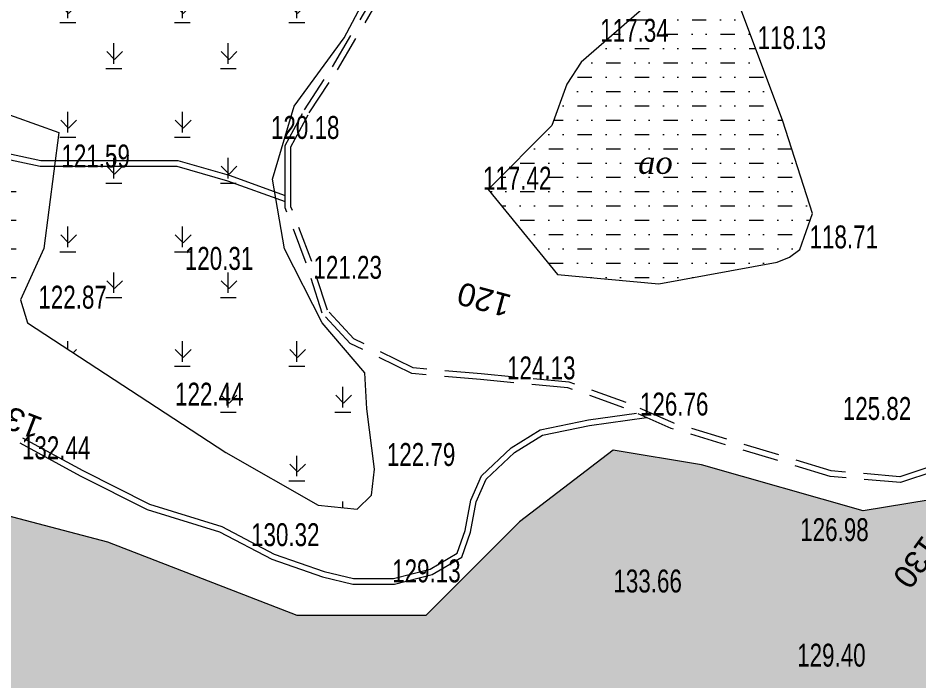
# Model space of a CAD drawing. Header units: metres. Extents: x 431006 to 434411, y 2469261 to 2473208.
# Drawn here: x 432277.3 to 432434.6, y 2471057.1 to 2471172.8 of the extents above; entities that cross this region are included whole.
import ezdxf
from ezdxf.enums import TextEntityAlignment as Align

# ---------------------------------------------------------------- set-up
doc = ezdxf.new("R2010")
doc.units = ezdxf.units.M
doc.header["$MEASUREMENT"] = 0
doc.linetypes.add('ACAD_ISO02W100', pattern=[15, 12, -3])
doc.linetypes.add('HIDDEN', pattern=[9.525, 6.35, -3.175])
for name, color, linetype, lineweight in [('CAO DO', 8, 'Continuous', 18), ('duong be tong-ks', 8, 'Continuous', 18), ('duong mon-ks', 8, 'HIDDEN', 18), ('ghi chu-ks', 8, 'Continuous', 18), ('mat nuoc-ks', 8, 'DUONG_MEP_NUOC', 18), ('MH_DongMuc', 8, 'Continuous', 18), ('ranh gioi thuc vat-ks', 8, 'RAO_T_VAT', 18), ('thuc vat-ks', 8, 'Continuous', 18)]:
    doc.layers.add(name, color=color, linetype=linetype, lineweight=lineweight)
doc.styles.add('AO', font='')
doc.styles.get("Standard").update_dxf_attribs({"font": 'arial.ttf'})
doc.styles.get('AO').set_extended_font_data('.VnTime', italic=True)
doc.linetypes.add('DUONG_MEP_NUOC', pattern='A,0.2,[130,ltypeshp.shx,S=0.15,R=0,X=0,Y=0.15],0.05,[130,ltypeshp.shx,S=0.15,R=0,X=0,Y=0.15],1', length=1.25)
doc.linetypes.add('RAO_T_VAT', pattern='A,0,[133,ltypeshp.shx,S=0.34,R=0,X=-0.17,Y=0],-2,[133,ltypeshp.shx,S=0.08,R=0,X=0,Y=0],-1.5,[133,ltypeshp.shx,S=0.08,R=0,X=0,Y=0],-1.5,[133,ltypeshp.shx,S=0.08,R=0,X=0,Y=0],-2', length=7)

msp = doc.modelspace()

# ---------------------------------------------------------------- hatches: boundary and pattern name
at = {"layer": 'mat nuoc-ks', "linetype": 'ACAD_ISO02W100'}
h = msp.add_hatch(dxfattribs=at)
h.set_pattern_fill('MUDST', color=9, scale=10, style=0)
h.paths.add_polyline_path([(432210.27, 2471195.26), (432208.66, 2471186.76), (432215.46, 2471185.63), (432224.95, 2471182.63), (432231.45, 2471178.78), (432234.93, 2471176.65), (432238.97, 2471181.61), (432241.47, 2471185.74), (432240.68, 2471188.99), (432229.69, 2471195.34), (432221.8, 2471198.82), (432214.56, 2471198.82)])
h.paths.add_polyline_path([(432248.51, 2471128.66), (432244.82, 2471142.33), (432243.14, 2471144.61), (432235.43, 2471142.94), (432227.98, 2471139.38), (432226.1, 2471134.56), (432229.86, 2471126.25), (432233.95, 2471124.24), (432241.33, 2471124.24)])
h.paths.add_polyline_path([(432256.82, 2471131.81), (432268.16, 2471126.98), (432272.79, 2471125.58), (432276.94, 2471127.25), (432276.94, 2471144.55), (432265.21, 2471148.1), (432252.46, 2471152.19), (432251.46, 2471151.18), (432251.46, 2471146.29), (432256.08, 2471134.29)])
h.paths.add_polyline_path([(432332.18, 2471250.47), (432324.43, 2471266.56), (432318.08, 2471277.35), (432314.42, 2471278.65), (432297.53, 2471277.09), (432287, 2471273.96), (432281.26, 2471268.91), (432278.73, 2471262.73), (432279.95, 2471255.77), (432284.39, 2471251.69), (432308.85, 2471250.21), (432325.91, 2471250.21)])
h.paths.add_polyline_path([(432412.04, 2471131.04), (432413.85, 2471132.42), (432416.05, 2471138.71), (432410.86, 2471154.83), (432401.56, 2471179.72), (432387.1, 2471175.07), (432375.65, 2471165.13), (432373.13, 2471161.24), (432370.49, 2471154.07), (432359.42, 2471142.88), (432371.49, 2471128.04), (432389.23, 2471126.41), (432409.87, 2471130.18)])
h.paths.add_polyline_path([(432233.97, 2471130.45), (432241.92, 2471130.45), (432241.92, 2471139.28), (432233.97, 2471139.28)], flags=24)
h.paths.add_polyline_path([(432260.4, 2471134.89), (432268.36, 2471134.89), (432268.36, 2471143.73), (432260.4, 2471143.73)], flags=24)
h.paths.add_polyline_path([(432222.06, 2471185.9), (432230.01, 2471185.9), (432230.01, 2471194.73), (432222.06, 2471194.73)], flags=24)
h.paths.add_polyline_path([(432384.5, 2471143.11), (432392.45, 2471143.11), (432392.45, 2471151.95), (432384.5, 2471151.95)], flags=24)
h.paths.add_polyline_path([(432297.88, 2471257.5), (432305.83, 2471257.5), (432305.83, 2471266.33), (432297.88, 2471266.33)], flags=24)
at = {"layer": 'thuc vat-ks'}
h = msp.add_hatch(dxfattribs=at)
h.set_pattern_fill('222B', color=9, scale=20, style=0, pattern_type=2)
h.set_pattern_definition([(0, (12.62, 4), (0, 20), [2.76, -17.24]), (0, (4.59, 12), (0, 20), [2.76, -17.24]), (90, (14, 4.8), (-20, 1e-15), [3.6, -16.4]), (90, (5.97, 12.8), (-20, 1e-15), [3.6, -16.4]), (45, (14, 4.8), (0, 20.00000619), [1.952, -26.33228]), (45, (5.97, 12.8), (0, 20.00000619), [1.952, -26.33228]), (315, (12.62, 6.18), (20.00000619, 0), [1.952, -26.33228]), (315, (4.59, 14.18), (20.00000619, 0), [1.952, -26.33228])])
h.paths.add_polyline_path([(432341.44, 2471187.46), (432337.01, 2471212), (432327.05, 2471241.62), (432318.64, 2471240.29), (432313.77, 2471236.97), (432314.44, 2471228.8), (432316.89, 2471214.38), (432314.82, 2471212.92), (432291.13, 2471210.44), (432269.37, 2471215.53), (432244.63, 2471229.67), (432240.71, 2471234.17), (432209.27, 2471235.09), (432194.67, 2471238.38), (432176.08, 2471249.14), (432160.79, 2471248.8), (432152.8, 2471245.85), (432155.92, 2471230.4), (432153.32, 2471218.6), (432146.19, 2471205.06), (432148.63, 2471202.11), (432157.14, 2471199.51), (432174.13, 2471198.55), (432185.31, 2471189.13), (432197.59, 2471185.41), (432214.92, 2471203.47), (432221.85, 2471202.62), (432243.59, 2471189.64), (432243.47, 2471183.7), (432234.37, 2471177.74), (432233.69, 2471170.38), (432242.96, 2471165.89), (432272.65, 2471157), (432284.43, 2471152.85), (432281.81, 2471132.58), (432277.74, 2471123.59), (432278.92, 2471119.61), (432313.57, 2471096.97), (432329.73, 2471087.8), (432336.5, 2471087.08), (432339.04, 2471089.5), (432339.53, 2471094.08), (432338.2, 2471104.59), (432337.83, 2471110.87), (432330.4, 2471119.6), (432323.83, 2471132.54), (432321.7, 2471144.71), (432325.53, 2471157.44), (432334.22, 2471169.37), (432339.65, 2471179.57)])
h = msp.add_hatch(dxfattribs=at)
h.set_pattern_fill('217B', color=9, scale=20, style=0, pattern_type=2)
h.set_pattern_definition([(0, (14.8, 7.6), (0, 20), [0, -20]), (0, (14.76, 7.848), (0, 20), [0, -20]), (0, (14.648, 8.07), (0, 20), [0, -20]), (0, (14.47, 8.248), (0, 20), [0, -20]), (0, (14.248, 8.36), (0, 20), [0, -20]), (0, (14, 8.4), (0, 20), [0, -20]), (0, (13.752, 8.36), (0, 20), [0, -20]), (0, (13.53, 8.248), (0, 20), [0, -20]), (0, (13.352, 8.07), (0, 20), [0, -20]), (0, (13.24, 7.848), (0, 20), [0, -20]), (0, (13.2, 7.6), (0, 20), [0, -20]), (0, (13.24, 7.352), (0, 20), [0, -20]), (0, (13.352, 7.13), (0, 20), [0, -20]), (0, (13.53, 6.952), (0, 20), [0, -20]), (0, (13.752, 6.84), (0, 20), [0, -20]), (0, (14, 6.8), (0, 20), [0, -20]), (0, (14.248, 6.84), (0, 20), [0, -20]), (0, (14.47, 6.952), (0, 20), [0, -20]), (0, (14.648, 7.13), (0, 20), [0, -20]), (0, (14.76, 7.352), (0, 20), [0, -20]), (0, (6.76, 15.352), (0, 20), [0, -20]), (0, (6.648, 15.13), (0, 20), [0, -20]), (0, (6.47, 14.952), (0, 20), [0, -20]), (0, (6.248, 14.84), (0, 20), [0, -20]), (0, (6, 14.8), (0, 20), [0, -20]), (0, (5.752, 14.84), (0, 20), [0, -20]), (0, (5.53, 14.952), (0, 20), [0, -20]), (0, (5.352, 15.13), (0, 20), [0, -20]), (0, (5.24, 15.352), (0, 20), [0, -20]), (0, (5.2, 15.6), (0, 20), [0, -20]), (0, (5.24, 15.848), (0, 20), [0, -20]), (0, (5.352, 16.07), (0, 20), [0, -20]), (0, (5.53, 16.248), (0, 20), [0, -20]), (0, (5.752, 16.36), (0, 20), [0, -20]), (0, (6, 16.4), (0, 20), [0, -20]), (0, (6.248, 16.36), (0, 20), [0, -20]), (0, (6.47, 16.248), (0, 20), [0, -20]), (0, (6.648, 16.07), (0, 20), [0, -20]), (0, (6.76, 15.848), (0, 20), [0, -20]), (0, (6.8, 15.6), (0, 20), [0, -20]), (0, (14, 4), (0, 20), [1.086, -18.914]), (0, (6, 12), (0, 20), [1.086, -18.914]), (90, (14, 4), (-20, 1e-15), [2.8, -17.2]), (90, (6, 12), (-20, 1e-15), [2.8, -17.2])])
edge = h.paths.add_edge_path()
edge.add_line((432575.46, 2470747.94), (432578.45, 2470760.21))
edge.add_line((432578.45, 2470760.21), (432590.33, 2470811.17))
edge.add_line((432590.33, 2470811.17), (432595.8, 2470826.05))
edge.add_line((432595.8, 2470826.05), (432582.64, 2470882.15))
edge.add_line((432582.64, 2470882.15), (432561.76, 2470924.62))
edge.add_line((432561.76, 2470924.62), (432540.58, 2470952.5))
edge.add_line((432540.58, 2470952.5), (432512.01, 2470982.44))
edge.add_line((432512.01, 2470982.44), (432503.66, 2470994.95))
edge.add_line((432503.66, 2470994.95), (432507.51, 2471000.39))
edge.add_line((432507.51, 2471000.39), (432535.43, 2470999.11))
edge.add_line((432535.43, 2470999.11), (432583.89, 2470965.46))
edge.add_line((432583.89, 2470965.46), (432610.21, 2470951.35))
edge.add_line((432610.21, 2470951.35), (432623.69, 2470947.83))
edge.add_line((432623.69, 2470947.83), (432634.28, 2470956.8))
edge.add_line((432634.28, 2470956.8), (432632.68, 2470968.34))
edge.add_line((432632.68, 2470968.34), (432599.94, 2470983.73))
edge.add_line((432599.94, 2470983.73), (432557.26, 2471004.24))
edge.add_line((432557.26, 2471004.24), (432524.49, 2471038.65))
edge.add_line((432524.49, 2471038.65), (432470.88, 2471087.74))
edge.add_line((432470.88, 2471087.74), (432456.12, 2471091.91))
edge.add_line((432456.12, 2471091.91), (432424.89, 2471086.79))
edge.add_line((432424.89, 2471086.79), (432396.65, 2471094.8))
edge.add_line((432396.65, 2471094.8), (432381.24, 2471097.37))
edge.add_line((432381.24, 2471097.37), (432364.87, 2471084.86))
edge.add_line((432364.87, 2471084.86), (432348.51, 2471068.52))
edge.add_line((432348.51, 2471068.52), (432326.04, 2471068.52))
edge.add_line((432326.04, 2471068.52), (432292.98, 2471081.34))
edge.add_line((432292.98, 2471081.34), (432248.92, 2471092.89))
edge.add_line((432248.92, 2471092.89), (432225.17, 2471096.1))
edge.add_line((432225.17, 2471096.1), (432214.58, 2471091.29))
edge.add_line((432214.58, 2471091.29), (432213.73, 2471062.47))
edge.add_line((432213.73, 2471062.47), (432205.66, 2470934.7))

# ---------------------------------------------------------------- linework, layer by layer
at = {"layer": 'duong be tong-ks', "color": 9, "linetype": 'Continuous', "lineweight": 0}
for points in [[(432214.79, 2471158.64), (432224.74, 2471159.36), (432237.33, 2471159.36), (432244.9, 2471157.86), (432260.75, 2471153.33), (432273.4, 2471149.62), (432281.27, 2471147.93), (432287.01, 2471147.93), (432297.27, 2471147.93), (432305.18, 2471147.93), (432314.14, 2471145.37), (432323.95, 2471141.86)], [(432214.86, 2471157.64), (432224.77, 2471158.36), (432237.23, 2471158.36), (432244.66, 2471156.88), (432260.47, 2471152.37), (432273.15, 2471148.65), (432281.17, 2471146.93), (432287.01, 2471146.93), (432297.27, 2471146.93), (432305.04, 2471146.93), (432313.84, 2471144.42), (432323.95, 2471140.79)], [(432277.61, 2471098.67), (432288.15, 2471092.92), (432299.85, 2471087), (432312.47, 2471083.12), (432321.6, 2471078.32), (432330.46, 2471075.26), (432335.78, 2471073.99), (432343.02, 2471073.99), (432349.64, 2471075.69), (432354.78, 2471078.7), (432356.33, 2471083.07), (432357.33, 2471088.34), (432359.04, 2471092.33), (432364.01, 2471096.98), (432368.87, 2471100), (432377.09, 2471101.7), (432387.08, 2471103.06)], [(432278.09, 2471099.55), (432288.62, 2471093.8), (432300.23, 2471087.93), (432312.86, 2471084.05), (432322, 2471079.24), (432330.74, 2471076.22), (432335.9, 2471074.99), (432342.89, 2471074.99), (432349.26, 2471076.63), (432353.96, 2471079.38), (432355.36, 2471083.33), (432356.36, 2471088.63), (432358.21, 2471092.91), (432363.4, 2471097.78), (432368.49, 2471100.94), (432376.92, 2471102.69), (432385.32, 2471103.83)]]:
    msp.add_lwpolyline(points, dxfattribs=at)
at = {"layer": 'duong mon-ks', "color": 9, "lineweight": 0}
for points in [[(432446.46, 2471096.65), (432431.4, 2471091.72), (432419.11, 2471092.79), (432391.39, 2471101.18), (432383.11, 2471104.79), (432373.34, 2471108.28), (432358.08, 2471109.69), (432346.04, 2471110.74), (432335.32, 2471116.01), (432330.43, 2471121.27), (432327.63, 2471129.99), (432323.95, 2471139.69), (432323.95, 2471144.52), (432323.95, 2471150.56), (432327.29, 2471156.76), (432332.23, 2471164.28), (432339.16, 2471176.12)], [(432446.3, 2471097.65), (432431.28, 2471092.73), (432419.3, 2471093.77), (432391.74, 2471102.12), (432383.48, 2471105.72), (432373.56, 2471109.26), (432358.17, 2471110.68), (432346.31, 2471111.72), (432335.92, 2471116.83), (432331.31, 2471121.79), (432328.57, 2471130.32), (432324.95, 2471139.87), (432324.95, 2471144.52), (432324.95, 2471150.31), (432328.15, 2471156.25), (432333.08, 2471163.75), (432340.07, 2471175.69)]]:
    msp.add_lwpolyline(points, dxfattribs=at)
at = {"layer": 'mat nuoc-ks', "color": 9, "linetype": 'Continuous', "lineweight": 0}
msp.add_lwpolyline([(432412.04, 2471131.04), (432413.85, 2471132.42), (432416.05, 2471138.71), (432410.86, 2471154.83), (432401.56, 2471179.72), (432387.1, 2471175.07), (432375.65, 2471165.13), (432373.13, 2471161.24), (432370.49, 2471154.07), (432359.42, 2471142.88), (432371.49, 2471128.04), (432389.23, 2471126.41), (432409.87, 2471130.18)], close=True, dxfattribs=at)
at = {"layer": 'ranh gioi thuc vat-ks', "color": 9, "lineweight": 0, "ltscale": 3}
for points in [[(432272.65, 2471157), (432284.43, 2471152.85), (432281.81, 2471132.58), (432277.74, 2471123.59), (432278.92, 2471119.61), (432313.57, 2471096.97), (432329.73, 2471087.8), (432336.5, 2471087.08), (432339.04, 2471089.5), (432339.53, 2471094.08), (432338.2, 2471104.59), (432337.83, 2471110.87), (432330.4, 2471119.6), (432323.83, 2471132.54), (432321.7, 2471144.71), (432325.53, 2471157.44), (432334.22, 2471169.37), (432339.65, 2471179.57)], [(432599.94, 2470983.73), (432557.26, 2471004.24), (432524.49, 2471038.65), (432470.88, 2471087.74), (432456.12, 2471091.91), (432424.89, 2471086.79), (432396.65, 2471094.8), (432381.24, 2471097.37), (432364.87, 2471084.86), (432348.51, 2471068.52), (432326.04, 2471068.52), (432292.98, 2471081.34), (432248.92, 2471092.89), (432225.17, 2471096.1), (432214.58, 2471091.29), (432213.73, 2471062.47), (432205.66, 2470934.7)]]:
    msp.add_lwpolyline(points, dxfattribs=at)

# ---------------------------------------------------------------- texts
at = {"layer": 'CAO DO', "color": 9, "lineweight": 0, "width": 0.7}
for s, p in [('117.34', (432378.97, 2471168.66, 117.34)), ('118.13', (432406.46, 2471167.38, 118.12)), ('120.18', (432321.46, 2471151.71, 120.18)), ('121.59', (432284.86, 2471146.73, 121.59)), ('117.42', (432358.48, 2471142.85, 117.42)), ('118.71', (432415.53, 2471132.6, 118.71)), ('120.31', (432306.41, 2471128.85, 120.31)), ('121.23', (432328.88, 2471127.29, 121.22)), ('122.87', (432280.83, 2471122.08, 122.87)), ('124.13', (432362.69, 2471109.73, 124.13)), ('122.44', (432304.71, 2471105.15, 122.44)), ('126.76', (432385.91, 2471103.42, 126.76)), ('125.82', (432421.34, 2471102.65, 125.82)), ('132.44', (432277.96, 2471095.79, 132.44)), ('122.79', (432341.7, 2471094.62, 122.79)), ('130.32', (432317.98, 2471080.62, 130.32)), ('126.98', (432413.9, 2471081.5, 126.98)), ('129.13', (432342.63, 2471074.3, 129.13)), ('133.66', (432381.27, 2471072.53, 133.66)), ('129.40', (432413.37, 2471059.59, 129.4))]:
    msp.add_text(s, height=4, dxfattribs=at).set_placement(p)
at = {"layer": 'ghi chu-ks', "color": 9, "insert": (432385.59, 2471149.61), "char_height": 4, "width": 24.3841, "attachment_point": 1, "style": 'AO'}
msp.add_mtext('ao', dxfattribs=at)
at = {"layer": 'MH_DongMuc', "color": 9, "lineweight": 0}
for s, rotation, p in [('120', 164.92, (432358.68, 2471123.65, 120)), ('130', 158.863, (432276.78, 2471102.68, 130)), ('130', 233.9491, (432434.21, 2471077.79, 130))]:
    msp.add_text(s, height=4, rotation=rotation, dxfattribs=at).set_placement(p, align=Align.MIDDLE)

doc.saveas('drawing.dxf')
